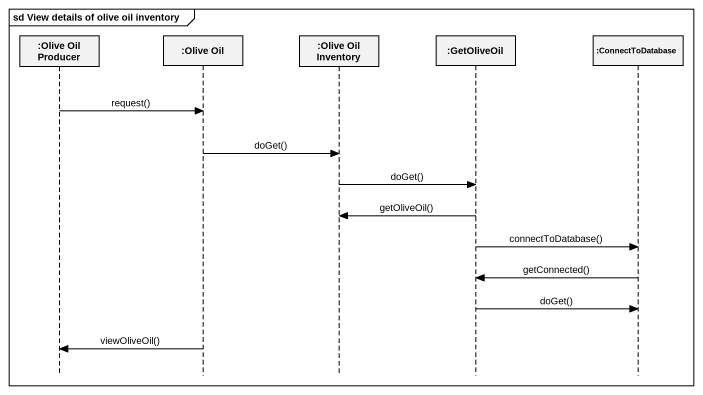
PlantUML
@startuml
mainframe sd View details of olive oil inventory
hide footbox
participant ":Olive Oil Producer" as Olive_Oil_Producer
participant ":Olive Oil" as Olive_Oil
participant ":Olive Oil Inventory" as Olive_Oil_Inventory
participant ":GetOliveOil" as GetOliveOil
participant ":ConnectToDatabase" as ConnectToDatabase

Olive_Oil_Producer -> Olive_Oil : request()
Olive_Oil -> Olive_Oil_Inventory : doGet()
Olive_Oil_Inventory -> GetOliveOil : doGet()
GetOliveOil -> Olive_Oil_Inventory : getOliveOil()
GetOliveOil -> ConnectToDatabase : connectToDatabase()
ConnectToDatabase -> GetOliveOil : getConnected()
GetOliveOil -> ConnectToDatabase : doGet()
Olive_Oil -> Olive_Oil_Producer : viewOliveOil()
@enduml
